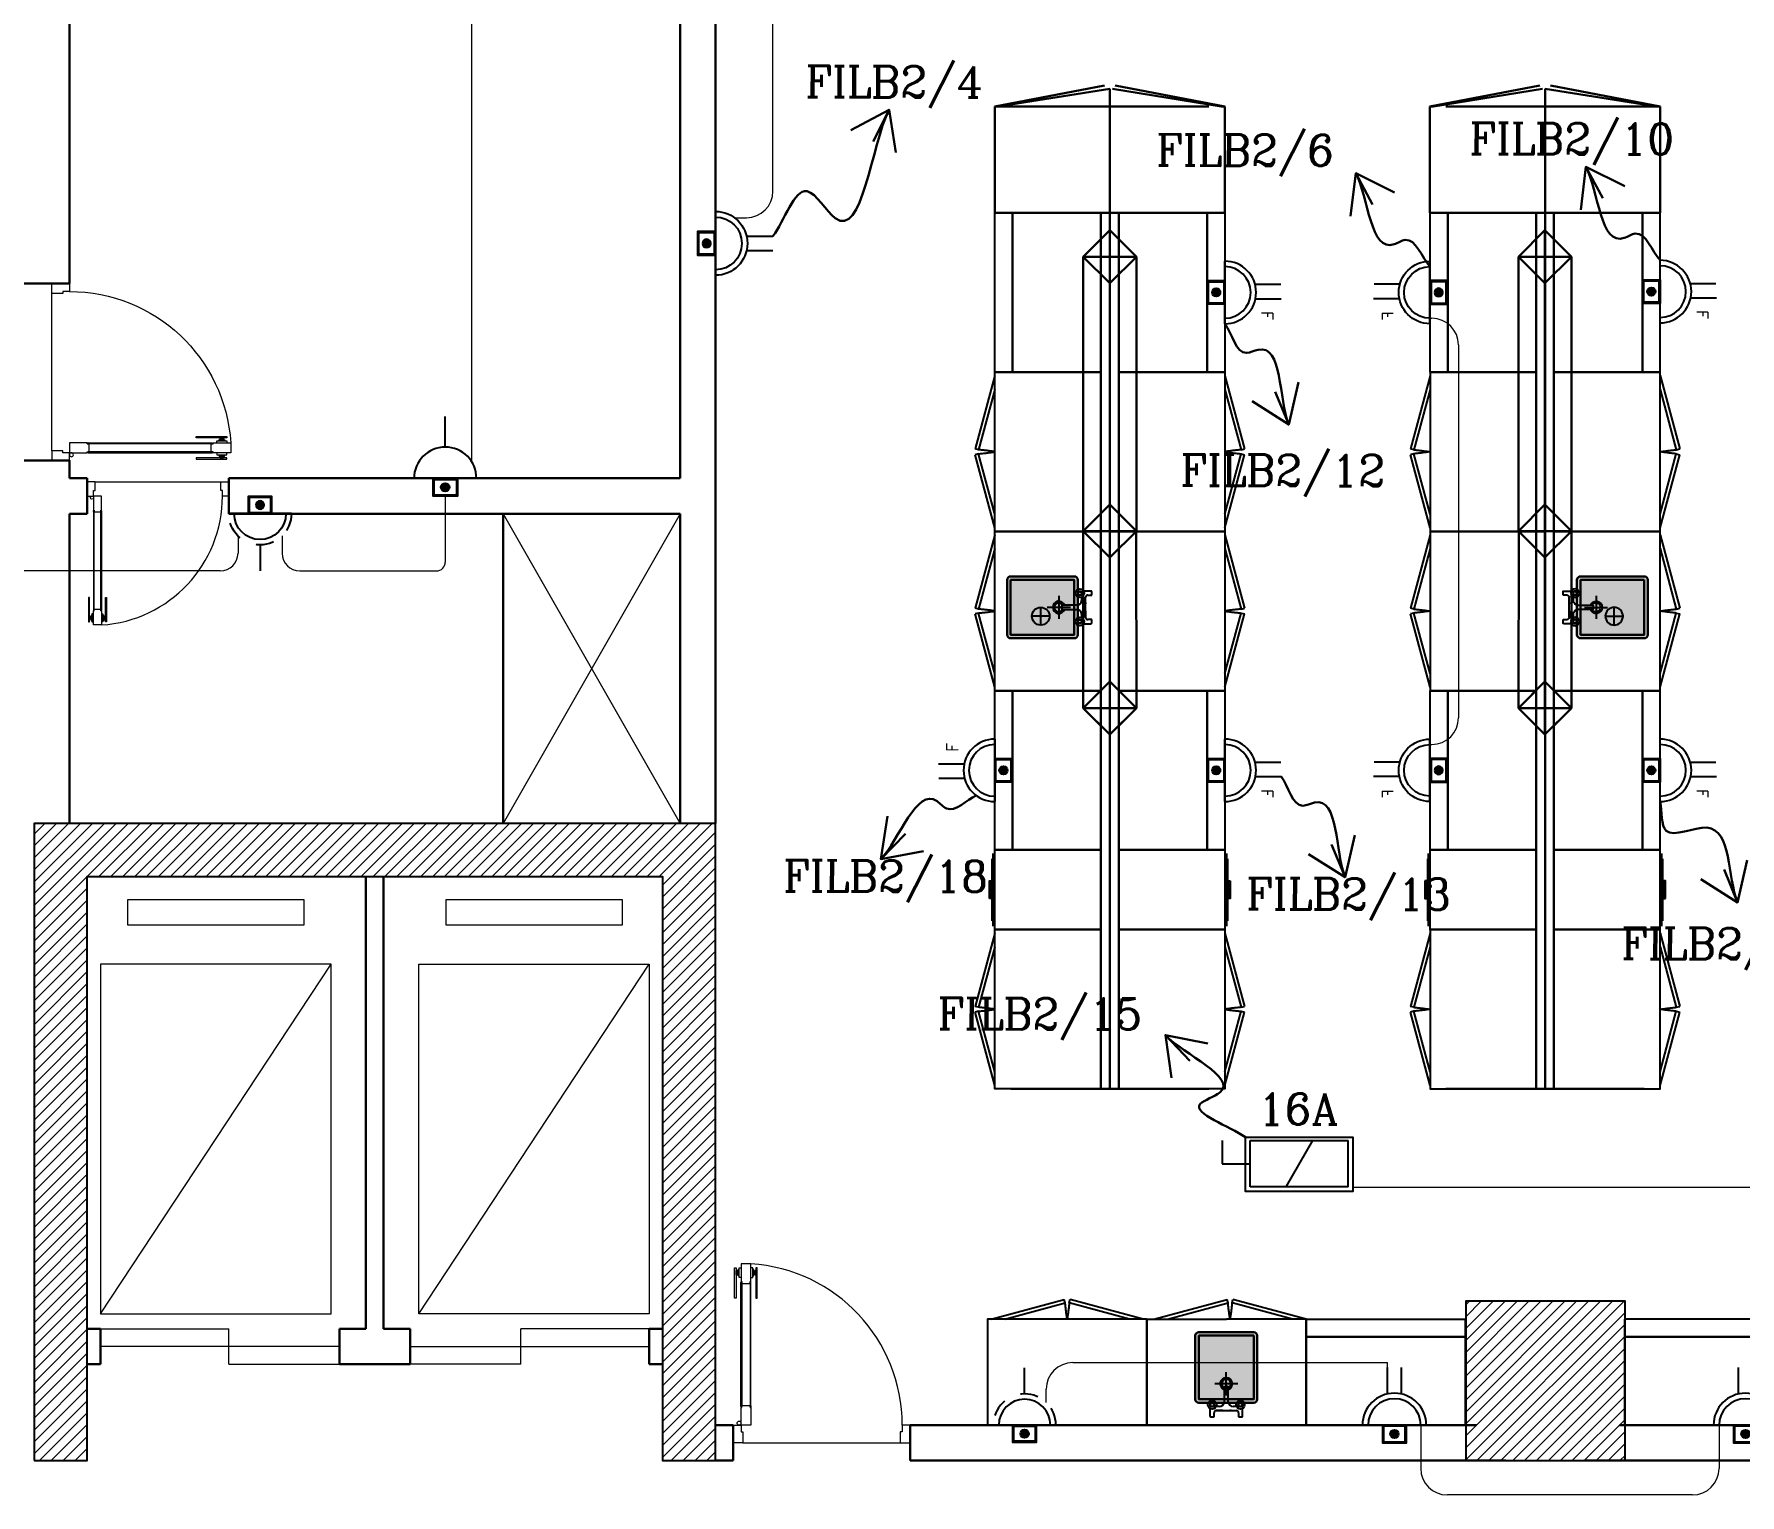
# Model space of a CAD drawing. Extents: x 1315 to 1416, y 473 to 837.
# Drawn here: x 1365.15 to 1374.78, y 625.76 to 634.01 of the extents above; entities that cross this region are included whole.
import ezdxf

# ---------------------------------------------------------------- set-up
doc = ezdxf.new("R2010")
doc.units = 0
doc.header["$MEASUREMENT"] = 0
doc.linetypes.add('ACAD_ISO02W100', pattern=[15, 12, -3])
doc.linetypes.add('DASHED', pattern=[19.05, 12.7, -6.35])
doc.layers.get('0').update_dxf_attribs({"color": 252, "linetype": 'CONTINUOUS', "lineweight": 30})
for name, color, linetype in [('-FUR', 252, 'CONTINUOUS'), ('E-SOCKETS', 6, 'CONTINUOUS'), ('LAYER8', 252, 'CONTINUOUS'), ('SAN', 252, 'CONTINUOUS'), ('WIRING', 4, 'CONTINUOUS')]:
    doc.layers.add(name, color=color, linetype=linetype)
for name, color, linetype, lineweight in [('Column', 252, 'CONTINUOUS', 25), ('DOOR', 252, 'CONTINUOUS', 9), ('hatch', 252, 'CONTINUOUS', 9), ('PLAN-ELEV', 252, 'CONTINUOUS', 5), ('R-SWTS-DET1', 252, 'CONTINUOUS', 5), ('Wall', 252, 'CONTINUOUS', 30), ('WIRRING', 3, 'CONTINUOUS', 5)]:
    doc.layers.add(name, color=color, linetype=linetype, lineweight=lineweight)
doc.styles.add('ARIAL', font='arial.ttf')
doc.styles.add('E80', font='romanc.shx')
doc.dimstyles.new('DIM-100-IN', dxfattribs={"dimtxt": 0.22, "dimasz": 0.1, "dimexe": 0.15, "dimexo": 0.15, "dimgap": 0, "dimtad": 0, "dimrnd": 0.05, "dimzin": 1, "dimdsep": 46, "dimtxsty": 'ARIAL', "dimblk": 'DOT', "dimcen": 0.2, "dimclrd": 256, "dimclre": 256, "dimclrt": 23, "dimadec": 0, "dimazin": 0, "dimtfac": 1, "dimtmove": 2, "dimatfit": 2, "dimldrblk": 'OPEN90', "dimfxl": 0.15, "dimfxlon": 1, "dimtolj": 1, "dimtzin": 0, "dimlwe": -1, "dimarcsym": 0})

# ---------------------------------------------------------------- blocks, each defined once
blk = doc.blocks.new('d8')
at = {"layer": 'DOOR'}
for p, q in [((32.1195, -112.7481), (32.1195, -112.0482)), ((32.1245, -112.0482), (32.1245, -112.7481)), ((32.1711, -112.0482), (32.1711, -112.7481)), ((32.1761, -112.7481), (32.1761, -112.0482)), ((32.1311, -112.9536), (33.02, -112.9536))]:
    blk.add_line(p, q, dxfattribs=at)
for points in [[(32.0916, -112.1372), (32.0836, -112.1372), (32.0836, -111.9649), (32.0916, -111.9649)], [(32.1033, -111.9827), (32.0969, -111.9827), (32.0969, -112.0029), (32.1033, -112.0029)], [(32.1245, -112.0426), (32.1245, -112.0537), (32.1711, -112.0537), (32.1711, -112.0426), (32.1756, -112.0426), (32.1756, -111.9426), (32.1756, -111.9426), (32.12, -111.9426), (32.12, -112.0426)], [(32.1922, -111.9827), (32.1987, -111.9827), (32.1987, -112.0029), (32.1922, -112.0029)], [(32.2039, -112.1372), (32.212, -112.1372), (32.212, -111.9649), (32.2039, -111.9649)], [(32.1245, -112.7536), (32.1245, -112.7425), (32.1711, -112.7425), (32.1711, -112.7536), (32.1756, -112.7536), (32.1756, -112.8536), (32.1756, -112.8536), (32.12, -112.8536), (32.12, -112.7536)], [(32.0756, -112.9536), (32.0756, -112.8536), (32.12, -112.8536), (32.12, -112.8915), (32.1311, -112.8915), (32.1311, -112.9536)], [(33.0756, -112.9536), (33.0756, -112.8536), (33.031, -112.8536), (33.031, -112.8915), (33.0199, -112.8915), (33.02, -112.9536)]]:
    blk.add_lwpolyline(points, close=True, dxfattribs=at)
for points in [[(32.0916, -111.983, -1), (32.0969, -111.983), (32.0969, -111.983), (32.0969, -112.0026), (32.0969, -112.0026, -1), (32.0916, -112.0026), (32.0916, -112.0026)], [(32.2039, -111.983, 1), (32.1987, -111.983), (32.1987, -111.983), (32.1987, -112.0026), (32.1987, -112.0026, 1), (32.2039, -112.0026), (32.2039, -112.0026)], [(32.1245, -112.0532), (32.1245, -112.0532, -1), (32.1245, -112.0432)], [(32.1711, -112.0532), (32.1711, -112.0532, 1), (32.1711, -112.0432)], [(32.1245, -112.7431), (32.1245, -112.7431, 1), (32.1245, -112.7531)], [(32.1711, -112.7431), (32.1711, -112.7431, -1), (32.1711, -112.7531)]]:
    blk.add_lwpolyline(points, format="xyb", close=True, dxfattribs=at)
for points in [[(32.1089, -112.01), (32.1033, -112.01), (32.1033, -111.9755), (32.1089, -111.9755)], [(32.12, -112.0204), (32.1089, -112.0204), (32.1089, -111.9649), (32.12, -111.9649)], [(32.1756, -112.0204), (32.1867, -112.0204), (32.1867, -111.9649), (32.1756, -111.9649)], [(32.1867, -112.01), (32.1922, -112.01), (32.1922, -111.9755), (32.1867, -111.9755)]]:
    blk.add_lwpolyline(points, dxfattribs=at)
blk.add_circle((32.1089, -112.8425), 0.0111, dxfattribs=at)
blk.add_arc((32.1182, -112.8536), 0.9128, 360, 86.39768, dxfattribs=at)
blk = doc.blocks.new('ba7es')
at = {"layer": '-FUR', "linetype": 'ACAD_ISO02W100'}
blk.add_line((1323.8895, 576.6578), (1322.9895, 576.6578), dxfattribs=at)
for p, q in [((1323.8895, 577.2578), (1322.9895, 577.2578)), ((1322.9895, 577.2578), (1322.9895, 576.6578)), ((1323.8895, 576.6578), (1323.8895, 577.2578)), ((1322.9895, 576.6578), (1322.9895, 576.7578)), ((1322.9895, 576.7578), (1323.8895, 576.7578))]:
    blk.add_line(p, q)
blk = doc.blocks.new('YY5Y5')
at = {"layer": 'SAN', "color": 1}
for p, q in [((433.83, 542.04), (433.83, 538.56)), ((435.73, 542.41), (434.2, 542.41)), ((435.73, 540.55), (435.73, 542.41)), ((447.16, 542.41), (447.16, 540.55)), ((448.69, 542.41), (447.16, 542.41)), ((449.07, 538.56), (449.07, 542.04)), ((434.16, 537.56), (433.7, 538.02)), ((434.16, 536.15), (433.7, 535.69)), ((435.58, 537.56), (436.04, 538.02)), ((435.58, 536.15), (436.04, 535.69)), ((436.72, 537.65), (438.25, 537.65)), ((446.18, 539.55), (436.73, 539.55)), ((440.5, 535.4), (440.5, 528.74)), ((442.4, 528.74), (442.4, 535.4)), ((443.04, 539.55), (446.16, 539.55)), ((444.65, 537.65), (446.18, 537.65)), ((447.32, 537.56), (446.86, 538.02)), ((447.32, 536.15), (446.86, 535.69)), ((448.74, 537.56), (449.2, 538.02)), ((448.74, 536.15), (449.2, 535.69)), ((440.87, 528.36), (442.03, 528.36))]:
    blk.add_line(p, q, dxfattribs=at)
at = {"layer": 'SAN', "color": 1, "linetype": 'Continuous'}
blk.add_line((439.23, 539.55), (439.86, 539.55), dxfattribs=at)
at = {"layer": 'SAN', "color": 2, "linetype": 'DASHED'}
for points in [[(436.06, 527.03), (446.84, 527.03)], [(441.45, 532.42), (441.45, 521.63)]]:
    blk.add_lwpolyline(points, dxfattribs=at)
at = {"layer": 'SAN', "color": 1}
for centre, radius in [((434.87, 536.85), 2), ((434.87, 536.85), 1), ((434.87, 536.85), 0.8), ((448.03, 536.85), 2), ((448.03, 536.85), 1), ((448.03, 536.85), 0.8)]:
    blk.add_circle(centre, radius, dxfattribs=at)
for centre, radius, start, end in [((434.2, 542.04), 0.375, 90, 180), ((448.69, 542.04), 0.375, 0, 90), ((436.73, 540.55), 1, 180, 270), ((438.25, 535.4), 2.25, 0, 90), ((444.65, 535.4), 2.25, 90, 180), ((446.16, 540.55), 1, 270, 0), ((441.45, 527.03), 2.86, 109.43194, 70.56806), ((441.45, 527.03), 2.08, 117.27647, 62.72353), ((440.87, 528.74), 0.375, 180, 270), ((442.03, 528.74), 0.375, 270, 360)]:
    blk.add_arc(centre, radius, start, end, dxfattribs=at)
blk = doc.blocks.new('fd')
at = {"layer": '-FUR'}
h = blk.add_hatch(color=254, dxfattribs=at)
h.paths.add_polyline_path([(1322.6636, 576.6994), (1322.3536, 576.6994), (1322.3536, 577.0594), (1322.6636, 577.0594)], flags=16)
edge = h.paths.add_edge_path()
edge.add_line((1322.6636, 576.6794), (1322.3536, 576.6794))
edge.add_arc((1322.3536, 576.6994), 0.02, 180, 270, ccw=False)
edge.add_line((1322.3336, 576.6994), (1322.3336, 577.0594))
edge.add_arc((1322.3536, 577.0594), 0.02, 90, 180, ccw=False)
edge.add_line((1322.3536, 577.0794), (1322.6636, 577.0794))
edge.add_arc((1322.6636, 577.0594), 0.02, 0, 90, ccw=False)
edge.add_line((1322.6836, 577.0594), (1322.6836, 576.6994))
edge.add_arc((1322.6636, 576.6994), 0.02, -90, 0, ccw=False)
blk.add_hatch(color=253, dxfattribs=at).paths.add_polyline_path([(1322.6636, 577.0594), (1322.6636, 576.6994), (1322.3536, 576.6994), (1322.3536, 577.0594)])
h = blk.add_hatch(color=251, dxfattribs=at)
h.paths.add_polyline_path([(1322.6337, 577.0294), (1322.6636, 577.0594), (1322.6636, 576.6994), (1322.6336, 576.7294)])
h.paths.add_polyline_path([(1322.6336, 576.7294), (1322.6636, 576.6994), (1322.3536, 576.6994), (1322.3836, 576.7294)])
h = blk.add_hatch(color=252, dxfattribs=at)
h.paths.add_polyline_path([(1322.3836, 577.0294), (1322.3536, 577.0594), (1322.6636, 577.0594), (1322.6337, 577.0294)])
h.paths.add_polyline_path([(1322.3836, 576.7294), (1322.3536, 576.6994), (1322.3536, 577.0594), (1322.3836, 577.0294)])
for p, q in [((1322.4784, 577.2056), (1322.0597, 577.2056)), ((1322.4784, 577.2056), (1322.9597, 577.2056)), ((1322.0597, 576.6056), (1322.5097, 576.6056)), ((1322.9597, 576.6056), (1322.5097, 576.6056))]:
    blk.add_line(p, q, dxfattribs=at)
at = {"layer": '-FUR', "linetype": 'ACAD_ISO02W100'}
for p, q in [((1322.0597, 577.2056), (1322.5097, 577.2056)), ((1322.9597, 577.2056), (1322.5097, 577.2056)), ((1322.0997, 576.6056), (1322.5133, 576.4948)), ((1322.177, 576.6056), (1322.5185, 576.5141)), ((1322.8824, 576.6056), (1322.541, 576.5141)), ((1322.9597, 576.6056), (1322.5462, 576.4948)), ((1322.5185, 576.5141), (1322.5133, 576.4948)), ((1322.541, 576.5141), (1322.5462, 576.4948))]:
    blk.add_line(p, q, dxfattribs=at)
for centre, start, end in [((1324.045, 576.3727), 171.26112, 174.70691), ((1321.0144, 576.3727), 5.29309, 8.73888)]:
    blk.add_arc(centre, 1.5331, start, end, dxfattribs=at)
for p, q in [((1322.0597, 577.2056), (1322.0597, 576.6056)), ((1322.9597, 577.2056), (1322.9597, 576.6056))]:
    blk.add_line(p, q)
blk.add_lwpolyline([(1322.6636, 576.6794), (1322.3536, 576.6794, -0.414214), (1322.3336, 576.6994), (1322.3336, 577.0594, -0.414214), (1322.3536, 577.0794), (1322.6636, 577.0794, -0.414214), (1322.6836, 577.0594), (1322.6836, 576.6994, -0.414214)], format="xyb", close=True)
blk.add_lwpolyline([(1322.6636, 576.6794), (1322.3536, 576.6794, -0.414214), (1322.3336, 576.6994), (1322.3336, 577.0594, -0.414214), (1322.3536, 577.0794), (1322.6636, 577.0794, -0.414214), (1322.6836, 577.0594), (1322.6836, 576.6994, -0.414214)], format="xyb", close=True)
blk.add_lwpolyline([(1322.6636, 576.6994), (1322.3536, 576.6994), (1322.3536, 577.0594), (1322.6636, 577.0594)], close=True)
at = {"extrusion": (0, 0, -1), "xscale": 0.0121000000000322, "yscale": 0.0121000000000322, "zscale": -0.0121}
blk.add_blockref('YY5Y5', (-1327.8502, 570.5947), dxfattribs=at)
blk = doc.blocks.new('juy')
blk.add_line((1322.9597, 577.2056), (1322.9597, 576.6056))
blk.add_blockref('fd', (0, 0))
blk = doc.blocks.new('5')
at = {"layer": '-FUR', "linetype": 'ACAD_ISO02W100'}
for p, q in [((41999.7885, -66320.4478), (42000.6885, -66320.4478)), ((41999.8085, -66321.0478), (42000.2221, -66321.1587)), ((41999.8858, -66321.0478), (42000.2273, -66321.1393)), ((42000.5913, -66321.0478), (42000.2498, -66321.1393)), ((42000.6685, -66321.0478), (42000.255, -66321.1587)), ((42000.2273, -66321.1393), (42000.2221, -66321.1587)), ((42000.2498, -66321.1393), (42000.255, -66321.1587))]:
    blk.add_line(p, q, dxfattribs=at)
at = {"layer": '-FUR'}
blk.add_lwpolyline([(41999.7885, -66320.4478), (42000.6885, -66320.4478), (42000.6885, -66321.0478), (41999.7885, -66321.0478)], close=True, dxfattribs=at)
at = {"layer": '-FUR', "linetype": 'ACAD_ISO02W100'}
for centre, start, end in [((42001.7538, -66321.2808), 171.26112, 174.70691), ((41998.7233, -66321.2808), 5.29309, 8.73888)]:
    blk.add_arc(centre, 1.5331, start, end, dxfattribs=at)
blk = doc.blocks.new('3')
at = {"layer": '-FUR', "linetype": 'ACAD_ISO02W100'}
blk.add_line((41990.0194, -66320.4802), (41990.4694, -66320.4802), dxfattribs=at)
at = {"layer": '-FUR'}
for p, q in [((41990.0394, -66321.0902), (41990.4494, -66321.0902)), ((41990.0694, -66321.0952), (41990.4194, -66321.0952))]:
    blk.add_line(p, q, dxfattribs=at)
blk.add_lwpolyline([(41990.0194, -66321.0802), (41990.4694, -66321.0802), (41990.4694, -66320.4802), (41990.0194, -66320.4802)], close=True, dxfattribs=at)
at = {"layer": '-FUR', "color": 1}
blk.add_lwpolyline([(41990.1944, -66321.1102), (41990.2944, -66321.1102), (41990.2944, -66321.1002), (41990.1944, -66321.1002)], close=True, dxfattribs=at)
blk = doc.blocks.new('vfd')
at = {"layer": '-FUR'}
h = blk.add_hatch(color=254, dxfattribs=at)
h.paths.add_polyline_path([(1316.635, 565.8296), (1316.635, 566.1396), (1316.275, 566.1396), (1316.275, 565.8296)], flags=16)
edge = h.paths.add_edge_path()
edge.add_line((1316.655, 565.8296), (1316.655, 566.1396))
edge.add_ellipse((1316.635, 566.1396), major_axis=(-0.0141, -0.0141), ratio=1, start_angle=135, end_angle=225)
edge.add_line((1316.635, 566.1596), (1316.275, 566.1596))
edge.add_ellipse((1316.275, 566.1396), major_axis=(-0.0141, -0.0141), ratio=1, start_angle=225, end_angle=315)
edge.add_line((1316.255, 566.1396), (1316.255, 565.8296))
edge.add_ellipse((1316.275, 565.8296), major_axis=(0.0141, -0.0141), ratio=1, start_angle=225, end_angle=315)
edge.add_line((1316.275, 565.8096), (1316.635, 565.8096))
edge.add_ellipse((1316.635, 565.8296), major_axis=(0.0141, -0.0141), ratio=1, start_angle=-45, end_angle=45)
blk.add_hatch(color=253, dxfattribs=at).paths.add_polyline_path([(1316.275, 565.8296), (1316.635, 565.8296), (1316.635, 566.1396), (1316.275, 566.1396)])
h = blk.add_hatch(color=251, dxfattribs=at)
h.paths.add_polyline_path([(1316.305, 565.8596), (1316.275, 565.8296), (1316.635, 565.8296), (1316.605, 565.8596)])
h.paths.add_polyline_path([(1316.605, 565.8596), (1316.635, 565.8296), (1316.635, 566.1396), (1316.605, 566.1096)])
h = blk.add_hatch(color=252, dxfattribs=at)
h.paths.add_polyline_path([(1316.305, 566.1096), (1316.275, 566.1396), (1316.275, 565.8296), (1316.305, 565.8596)])
h.paths.add_polyline_path([(1316.605, 566.1096), (1316.635, 566.1396), (1316.275, 566.1396), (1316.305, 566.1096)])
blk.add_lwpolyline([(1316.655, 565.8296), (1316.655, 566.1396, 0.414214), (1316.635, 566.1596), (1316.275, 566.1596, 0.414214), (1316.255, 566.1396), (1316.255, 565.8296, 0.414214), (1316.275, 565.8096), (1316.635, 565.8096, 0.414214)], format="xyb", close=True)
blk.add_lwpolyline([(1316.655, 565.8296), (1316.655, 566.1396, 0.414214), (1316.635, 566.1596), (1316.275, 566.1596, 0.414214), (1316.255, 566.1396), (1316.255, 565.8296, 0.414214), (1316.275, 565.8096), (1316.635, 565.8096, 0.414214)], format="xyb", close=True)
blk.add_lwpolyline([(1316.635, 565.8296), (1316.635, 566.1396), (1316.275, 566.1396), (1316.275, 565.8296)], close=True)
at = {"layer": 'LAYER8'}
for p, q in [((1316.465, 566.0846), (1316.465, 565.9846)), ((1316.415, 566.0346), (1316.515, 566.0346))]:
    blk.add_line(p, q, dxfattribs=at)
blk.add_circle((1316.465, 566.0346), 0.05, dxfattribs=at)
at = {"xscale": 0.0121, "yscale": 0.0121, "zscale": 0.0121, "rotation": 89.99999999999997}
blk.add_blockref('YY5Y5', (1322.7397, 560.6431), dxfattribs=at)
blk = doc.blocks.new('LAB1')
for p, q in [((991.7585, 477.2673), (992.8785, 477.2673)), ((992.2685, 477.2673), (992.3685, 477.2673)), ((992.2685, 477.2673), (992.2685, 472.6653)), ((992.3185, 477.2673), (992.3185, 471.6492)), ((992.3685, 472.6658), (992.3685, 477.2673)), ((995.3376, 477.2673), (994.2176, 477.2673)), ((994.8276, 477.2673), (994.7276, 477.2673)), ((994.7276, 472.6658), (994.7276, 477.2673)), ((994.7776, 477.2673), (994.7776, 471.6492)), ((994.8276, 477.2673), (994.8276, 472.6653)), ((992.3188, 475.2656), (992.1688, 475.1156)), ((992.3188, 475.2656), (992.1688, 475.1156)), ((992.4688, 475.1156), (992.3188, 475.2656)), ((992.3188, 475.1156), (992.3188, 475.2656)), ((992.4688, 475.1156), (992.3188, 475.2656)), ((994.6274, 475.1156), (994.7774, 475.2656)), ((994.6274, 475.1156), (994.7774, 475.2656)), ((994.7774, 475.2656), (994.9274, 475.1156)), ((994.7774, 475.1156), (994.7774, 475.2656)), ((994.7774, 475.2656), (994.9274, 475.1156)), ((992.1688, 475.1156), (992.2685, 475.2153)), ((992.3685, 475.2158), (992.4688, 475.1156)), ((994.7276, 475.2158), (994.6274, 475.1156)), ((994.9274, 475.1156), (994.8276, 475.2153)), ((992.1688, 475.1156), (992.4688, 475.1156)), ((992.3188, 474.9656), (992.1688, 475.1156)), ((992.1688, 475.1156), (992.4688, 475.1156)), ((992.3188, 475.1156), (992.1688, 475.1156)), ((992.1688, 475.1156), (992.3188, 475.1156)), ((992.1688, 475.1156), (992.4688, 475.1156)), ((992.3188, 474.9656), (992.1688, 475.1156)), ((992.1688, 474.1156), (992.1688, 475.1156)), ((992.1688, 475.1156), (992.4688, 475.1156)), ((992.2685, 475.0158), (992.1688, 475.1156)), ((992.4688, 475.1156), (992.3188, 474.9656)), ((992.3188, 474.2656), (992.3188, 475.1156)), ((992.3188, 475.1156), (992.4688, 475.1156)), ((992.3188, 475.1156), (992.3188, 474.9656)), ((992.4688, 475.1156), (992.3188, 474.9656)), ((992.3705, 475.0173), (992.4688, 475.1156)), ((992.4688, 475.1156), (992.467, 474.1173)), ((994.9274, 475.1156), (994.6274, 475.1156)), ((994.9274, 475.1156), (994.6274, 475.1156)), ((994.6274, 475.1156), (994.7774, 474.9656)), ((994.7774, 475.1156), (994.6274, 475.1156)), ((994.9274, 475.1156), (994.6274, 475.1156)), ((994.6274, 475.1156), (994.7774, 474.9656)), ((994.9274, 475.1156), (994.6274, 475.1156)), ((994.6274, 475.1156), (994.6292, 474.1173)), ((994.7256, 475.0173), (994.6274, 475.1156)), ((994.7774, 474.9656), (994.9274, 475.1156)), ((994.7774, 474.2656), (994.7774, 475.1156)), ((994.7774, 475.1156), (994.9274, 475.1156)), ((994.9274, 475.1156), (994.7774, 475.1156)), ((994.7774, 475.1156), (994.7774, 474.9656)), ((994.7774, 474.9656), (994.9274, 475.1156)), ((994.8276, 475.0158), (994.9274, 475.1156)), ((994.9274, 474.1156), (994.9274, 475.1156)), ((992.3188, 474.2656), (992.1688, 474.1156)), ((992.3188, 474.1156), (992.3188, 474.2656)), ((992.4688, 474.1156), (992.3188, 474.2656)), ((994.6274, 474.1156), (994.7774, 474.2656)), ((994.7774, 474.1156), (994.7774, 474.2656)), ((994.7774, 474.2656), (994.9274, 474.1156)), ((992.4688, 474.1156), (992.1688, 474.1156)), ((992.3188, 473.9656), (992.1688, 474.1156)), ((992.1688, 474.1156), (992.4688, 474.1156)), ((992.1688, 472.5656), (992.1688, 474.1156)), ((992.3685, 474.1173), (992.3185, 474.1173)), ((992.3188, 474.1156), (992.3188, 473.9656)), ((992.3188, 473.9656), (992.4688, 474.1156)), ((992.3188, 474.1156), (992.3188, 472.4156)), ((992.4688, 474.1156), (992.4688, 472.5656)), ((994.6274, 474.1156), (994.9274, 474.1156)), ((994.7774, 473.9656), (994.6274, 474.1156)), ((994.9274, 474.1156), (994.6274, 474.1156)), ((994.6274, 474.1156), (994.6274, 472.5656)), ((994.7276, 474.1173), (994.7776, 474.1173)), ((994.7774, 474.1156), (994.7774, 473.9656)), ((994.7774, 473.9656), (994.9274, 474.1156)), ((994.7774, 474.1156), (994.7774, 472.4156)), ((994.9274, 472.5656), (994.9274, 474.1156)), ((992.3188, 472.7156), (992.3188, 473.5656)), ((994.7774, 472.7156), (994.7774, 473.5656)), ((992.3188, 472.7156), (992.1688, 472.5656)), ((992.3188, 472.5656), (992.3188, 472.7156)), ((992.4688, 472.5656), (992.3188, 472.7156)), ((994.6274, 472.5656), (994.7774, 472.7156)), ((994.7774, 472.5656), (994.7774, 472.7156)), ((994.7774, 472.7156), (994.9274, 472.5656)), ((992.4688, 472.5656), (992.1688, 472.5656)), ((992.3188, 472.4156), (992.1688, 472.5656)), ((992.1688, 472.5656), (992.4688, 472.5656)), ((992.3188, 472.5656), (992.3188, 472.4156)), ((992.3188, 472.4156), (992.4688, 472.5656)), ((994.6274, 472.5656), (994.9274, 472.5656)), ((994.7774, 472.4156), (994.6274, 472.5656)), ((994.9274, 472.5656), (994.6274, 472.5656)), ((994.7774, 472.5656), (994.7774, 472.4156)), ((994.7774, 472.4156), (994.9274, 472.5656)), ((991.6685, 472.3173), (991.6685, 471.7173)), ((991.6685, 472.3173), (992.9685, 472.3173)), ((992.9685, 471.7173), (992.9685, 472.3173)), ((995.4276, 472.3173), (994.1276, 472.3173)), ((994.1276, 471.7173), (994.1276, 472.3173)), ((995.4276, 472.3173), (995.4276, 471.7173)), ((991.6685, 471.7173), (992.3185, 471.7173)), ((991.6685, 471.7173), (992.2885, 471.5973)), ((991.6685, 471.7173), (991.6885, 471.7173)), ((991.6885, 471.7173), (992.3185, 471.6173)), ((991.7585, 471.7173), (992.8785, 471.7173)), ((992.3185, 471.7173), (992.3185, 471.6173)), ((992.9485, 471.7173), (992.3335, 471.6173)), ((992.9685, 471.7173), (992.3485, 471.5973)), ((992.9685, 471.7173), (992.9485, 471.7173)), ((994.1276, 471.7173), (994.7476, 471.5973)), ((994.1276, 471.7173), (994.1476, 471.7173)), ((994.1476, 471.7173), (994.7626, 471.6173)), ((995.3376, 471.7173), (994.2176, 471.7173)), ((995.4276, 471.7173), (994.7776, 471.7173)), ((994.7776, 471.7173), (994.7776, 471.6173)), ((995.4076, 471.7173), (994.7776, 471.6173)), ((995.4276, 471.7173), (994.8076, 471.5973)), ((995.4276, 471.7173), (995.4076, 471.7173))]:
    blk.add_line(p, q)
for name, p in [('5', (-41008.1609, 66799.6152)), ('juy', (-329.5321, -98.0382)), ('ba7es', (-327.7619, -98.0904)), ('vfd', (-321.2968, -91.4382))]:
    blk.add_blockref(name, p)
at = {"xscale": -1}
for name, p in [('ba7es', (2317.3171, -98.0904)), ('vfd', (2308.3929, -91.4382))]:
    blk.add_blockref(name, p, dxfattribs=at)
for name, p, rotation in [('5', (67312.7164, -41523.4212), 270), ('5', (-65328.0793, 42477.0559), 90), ('3', (67315.2078, -41514.1021), 270), ('3', (-65325.6526, 42466.3868), 90), ('ba7es', (415.0107, -847.9722), 270), ('ba7es', (1569.6263, 1798.9069), 90), ('5', (67312.7164, -41525.6712), 270), ('5', (-65328.0793, 42474.8059), 90), ('5', (67312.7164, -41526.5712), 270), ('5', (-65328.0793, 42473.9059), 90), ('ba7es', (415.0107, -850.6722), 270), ('ba7es', (1569.6263, 1796.2069), 90)]:
    blk.add_blockref(name, p, dxfattribs=dict(at, rotation=rotation))
for name, p, rotation in [('5', (67315.1755, 42477.0559), 270), ('5', (-65325.6202, -41523.4212), 90), ('3', (67312.7487, 42466.3868), 270), ('3', (-65328.1117, -41514.1021), 90), ('ba7es', (417.4698, 1798.9069), 270), ('ba7es', (1572.0854, -847.9722), 90), ('5', (67315.1755, 42474.8059), 270), ('5', (-65325.6202, -41525.6712), 90), ('5', (67315.1755, 42473.9059), 270), ('5', (-65325.6202, -41526.5712), 90), ('ba7es', (417.4698, 1796.2069), 270), ('ba7es', (1572.0854, -850.6722), 90)]:
    blk.add_blockref(name, p, dxfattribs=dict(rotation=rotation))
blk = doc.blocks.new('LOAD BREAK SWITCH IP')
at = {"layer": 'E-SOCKETS', "color": 6}
for p, q in [((1958.3192, -128.1367), (1958.3192, -128.2674)), ((1958.4787, -128.1367), (1959.0313, -128.1367)), ((1958.4787, -128.3981), (1958.4787, -128.1367)), ((1959.0313, -128.3981), (1959.0313, -128.1367)), ((1958.3192, -128.2674), (1958.4787, -128.2674)), ((1959.0313, -128.3981), (1958.4787, -128.3981))]:
    blk.add_line(p, q, dxfattribs=at)
at = {"layer": 'E-SOCKETS', "color": 3}
blk.add_line((1958.8305, -128.1367), (1958.6795, -128.3981), dxfattribs=at)
at = {"layer": 'E-SOCKETS', "color": 7}
blk.add_lwpolyline([(1958.4509, -128.118), (1959.0586, -128.118), (1959.0586, -128.4243), (1958.4509, -128.4243)], close=True, dxfattribs=at)
blk = doc.blocks.new('DOPLEX SOCKET WP')
at = {"layer": 'E-SOCKETS'}
blk.add_hatch(color=2, dxfattribs=at).paths.add_polyline_path([(48.2533, -124.2906, -1), (48.301, -124.2906, -1)])
at = {"layer": 'E-SOCKETS', "color": 2}
for p, q in [((48.2373, -124.0647), (48.2373, -123.9156)), ((48.3173, -124.0647), (48.3173, -123.9156)), ((48.0968, -124.2406), (48.4575, -124.2406)), ((48.1027, -124.2406), (48.4515, -124.2406))]:
    blk.add_line(p, q, dxfattribs=at)
for points in [[(48.3454, -124.2406), (48.2089, -124.2406), (48.2089, -124.3406), (48.3454, -124.3406)], [(48.3388, -124.2471), (48.2154, -124.2471), (48.2154, -124.3341), (48.3388, -124.3341)]]:
    blk.add_lwpolyline(points, close=True, dxfattribs=at)
blk.add_circle((48.2771, -124.2906), 0.0239, dxfattribs=at)
at = {"layer": 'E-SOCKETS', "color": 7, "linetype": 'DASHED'}
blk.add_arc((48.2771, -124.2406), 0.1804, 0, 180, dxfattribs=at)
at = {"layer": 'E-SOCKETS', "color": 2}
blk.add_arc((48.2771, -124.2406), 0.1491, 0, 180, dxfattribs=at)
blk = doc.blocks.new('_Dot')
at = {"color": 0, "linetype": 'ByBlock', "lineweight": -2}
blk.add_line((-0.5, 0), (-1, 0), dxfattribs=at)
at = {"color": 0, "linetype": 'ByBlock', "const_width": 0.5}
blk.add_lwpolyline([(-0.25, 0, 1), (0.25, 0, 1)], format="xyb", close=True, dxfattribs=at)
blk = doc.blocks.new('220v wp')
at = {"layer": 'E-SOCKETS'}
blk.add_hatch(color=2, dxfattribs=at).paths.add_polyline_path([(384917, 119867, 1), (384851, 119867, 1)])
at = {"layer": 'E-SOCKETS', "color": 2}
for p, q in [((384884, 120186), (384884, 120393)), ((385134, 119936), (384634, 119936)), ((385126, 119936), (384642, 119936))]:
    blk.add_line(p, q, dxfattribs=at)
for points in [[(384789, 119936), (384978, 119936), (384978, 119798), (384789, 119798)], [(384798, 119927), (384969, 119927), (384969, 119807), (384798, 119807)]]:
    blk.add_lwpolyline(points, close=True, dxfattribs=at)
blk.add_circle((384884, 119867), 33.1, dxfattribs=at)
at = {"layer": 'E-SOCKETS', "color": 7, "linetype": 'DASHED'}
blk.add_arc((384884, 119936), 250, 0, 180, dxfattribs=at)
at = {"layer": 'E-SOCKETS', "color": 2}
blk.add_arc((384884, 119936), 207, 0, 180, dxfattribs=at)
blk = doc.blocks.new('DOUBLEX SOCKET FLOOR MOUNTED')
at = {"layer": 'E-SOCKETS'}
blk.add_hatch(color=2, dxfattribs=at).paths.add_polyline_path([(-93.2312, -55.9052, 1), (-93.278, -55.9052, 1)])
at = {"layer": 'E-SOCKETS', "color": 2}
for p, q in [((-93.3011, -55.6865), (-93.3011, -55.5404)), ((-93.2194, -55.6838), (-93.2194, -55.5377)), ((-93.0778, -55.8562), (-93.4313, -55.8562))]:
    blk.add_line(p, q, dxfattribs=at)
for points in [[(-93.3214, -55.8562), (-93.1877, -55.8562), (-93.1877, -55.9542), (-93.3214, -55.9542)], [(-93.315, -55.8626), (-93.1941, -55.8626), (-93.1941, -55.9478), (-93.315, -55.9478)]]:
    blk.add_lwpolyline(points, close=True, dxfattribs=at)
blk.add_circle((-93.2546, -55.9052), 0.0234, dxfattribs=at)
at = {"layer": 'E-SOCKETS', "color": 7, "linetype": 'DASHED'}
blk.add_arc((-93.2546, -55.8562), 0.1767, 0, 180, dxfattribs=at)
at = {"layer": 'E-SOCKETS', "color": 2}
blk.add_arc((-93.2546, -55.8562), 0.1461, 0, 180, dxfattribs=at)
at = {"layer": 'WIRING', "color": 1, "extrusion": (5.9614e-05, -0.021173, 0.999776), "style": 'E80'}
blk.add_text('F', height=0.063, dxfattribs=at).set_placement((-93.3047, -55.3736, 1.1727))
blk = doc.blocks.new('220v outlet')
at = {"layer": 'E-SOCKETS'}
blk.add_hatch(color=2, dxfattribs=at).paths.add_polyline_path([(100.561, -42.975, 1), (100.464, -42.975, 1)])
at = {"layer": 'E-SOCKETS', "color": 2}
for p, q in [((100.512, -42.52), (100.512, -42.175)), ((100.866, -42.874), (100.159, -42.874)), ((100.866, -42.874), (100.159, -42.874))]:
    blk.add_line(p, q, dxfattribs=at)
for points in [[(100.374, -42.874), (100.651, -42.874), (100.651, -43.077), (100.374, -43.077)], [(100.387, -42.887), (100.638, -42.887), (100.638, -43.063), (100.387, -43.063)]]:
    blk.add_lwpolyline(points, close=True, dxfattribs=at)
blk.add_circle((100.512, -42.975), 0.0484, dxfattribs=at)
blk.add_arc((100.512, -42.874), 0.353, 0, 180, dxfattribs=at)

msp = doc.modelspace()

# ---------------------------------------------------------------- hatches: boundary and pattern name
at = {"layer": 'hatch'}
h = msp.add_hatch(dxfattribs=at)
h.set_pattern_fill('ANSI31', color=256, scale=0.015, style=0)
h.set_pattern_definition([(45, (1560.84348, 298.432407), (-0.0336759605, 0.0336759605), [])])
h.paths.add_polyline_path([(1365.1463, 625.9545), (1365.4463, 625.9545), (1365.4463, 629.2547), (1368.6963, 629.2545), (1368.6961, 625.9551), (1368.9961, 625.9551), (1368.9963, 629.5545), (1365.1463, 629.5547)])
h = msp.add_hatch(dxfattribs=at)
h.set_pattern_fill('ANSI31', color=256, scale=0.015, style=0)
h.set_pattern_definition([(45, (1600.66848, 303.732407), (-0.0336759605, 0.0336759605), [])])
h.paths.add_polyline_path([(1373.2363, 625.9545), (1374.1363, 625.9545), (1374.1363, 626.8545), (1373.2363, 626.8545)])

# ---------------------------------------------------------------- linework, layer by layer
at = {"layer": 'Column'}
msp.add_lwpolyline([(1365.1463, 625.9545), (1365.4463, 625.9545), (1365.4463, 629.2547), (1368.6963, 629.2545), (1368.6961, 625.9551), (1368.9961, 625.9551), (1368.9963, 629.5545), (1365.1463, 629.5547), (1365.1463, 625.9545)], dxfattribs=at)
msp.add_lwpolyline([(1365.1463, 625.9545), (1365.4463, 625.9545), (1365.4463, 629.2547), (1368.6963, 629.2545), (1368.6961, 625.9551), (1368.9961, 625.9551), (1368.9963, 629.5545), (1365.1463, 629.5547), (1365.1463, 625.9545)], dxfattribs=at)
msp.add_lwpolyline([(1373.2363, 625.9545), (1374.1363, 625.9545), (1374.1363, 626.8545), (1373.2363, 626.8545)], close=True, dxfattribs=at)
at = {"layer": 'DOOR'}
for p, q in [((1365.4907, 631.4845), (1366.2018, 631.4845)), ((1365.4814, 631.32), (1365.4814, 630.7601)), ((1365.4854, 630.7601), (1365.4854, 631.32)), ((1365.5227, 630.7601), (1365.5227, 631.32)), ((1365.5267, 631.32), (1365.5267, 630.7601))]:
    msp.add_line(p, q, dxfattribs=at)
for points in [[(1365.4463, 631.4845), (1365.4463, 631.4045), (1365.4819, 631.4045), (1365.4819, 631.4348), (1365.4907, 631.4348), (1365.4907, 631.4845)], [(1365.4854, 631.3245), (1365.4854, 631.3156), (1365.5227, 631.3156), (1365.5227, 631.3245), (1365.5263, 631.3245), (1365.5263, 631.4045), (1365.5263, 631.4045), (1365.4819, 631.4045), (1365.4819, 631.3245)], [(1366.2463, 631.4845), (1366.2463, 631.4045), (1366.2106, 631.4045), (1366.2106, 631.4348), (1366.2018, 631.4348), (1366.2018, 631.4845)], [(1365.4592, 630.8313), (1365.4527, 630.8313), (1365.4527, 630.6935), (1365.4592, 630.6935)], [(1365.549, 630.8313), (1365.5554, 630.8313), (1365.5554, 630.6935), (1365.549, 630.6935)], [(1365.4854, 630.7557), (1365.4854, 630.7646), (1365.5227, 630.7646), (1365.5227, 630.7557), (1365.5263, 630.7557), (1365.5263, 630.6757), (1365.5263, 630.6757), (1365.4819, 630.6757), (1365.4819, 630.7557)], [(1365.4685, 630.7077), (1365.4634, 630.7077), (1365.4634, 630.7239), (1365.4685, 630.7239)], [(1365.5396, 630.7077), (1365.5448, 630.7077), (1365.5448, 630.7239), (1365.5396, 630.7239)]]:
    msp.add_lwpolyline(points, close=True, dxfattribs=at)
for points in [[(1365.4854, 631.3161), (1365.4854, 631.3161, -1), (1365.4854, 631.324)], [(1365.5227, 631.3161), (1365.5227, 631.3161, 1), (1365.5227, 631.324)], [(1365.4854, 630.7641), (1365.4854, 630.7641, 1), (1365.4854, 630.7561)], [(1365.5227, 630.7641), (1365.5227, 630.7641, -1), (1365.5227, 630.7561)], [(1365.4592, 630.7079, 1), (1365.4634, 630.7079), (1365.4634, 630.7079), (1365.4634, 630.7237), (1365.4634, 630.7237, 1), (1365.4592, 630.7237), (1365.4592, 630.7237)], [(1365.549, 630.7079, -1), (1365.5448, 630.7079), (1365.5448, 630.7079), (1365.5448, 630.7237), (1365.5448, 630.7237, -1), (1365.549, 630.7237), (1365.549, 630.7237)]]:
    msp.add_lwpolyline(points, format="xyb", close=True, dxfattribs=at)
for points in [[(1365.473, 630.7296), (1365.4685, 630.7296), (1365.4685, 630.702), (1365.473, 630.702)], [(1365.4819, 630.7379), (1365.473, 630.7379), (1365.473, 630.6935), (1365.4819, 630.6935)], [(1365.5263, 630.7379), (1365.5352, 630.7379), (1365.5352, 630.6935), (1365.5263, 630.6935)], [(1365.5352, 630.7296), (1365.5396, 630.7296), (1365.5396, 630.702), (1365.5352, 630.702)]]:
    msp.add_lwpolyline(points, dxfattribs=at)
msp.add_circle((1365.473, 631.3956), 0.00889, dxfattribs=at)
msp.add_arc((1365.4804, 631.4045), 0.7302, 273.60232, 0, dxfattribs=at)
at = {"layer": 'hatch', "linetype": 'Continuous'}
for p, q in [((1368.7963, 631.3045), (1367.7962, 629.5545)), ((1367.7963, 631.3045), (1368.7963, 629.5545)), ((1365.5213, 626.6996), (1366.2463, 626.6996)), ((1366.2463, 626.4996), (1366.2463, 626.6996)), ((1368.6213, 626.6996), (1367.8963, 626.6996)), ((1367.8963, 626.4996), (1367.8963, 626.6996)), ((1366.8713, 626.5996), (1365.5213, 626.5996)), ((1367.2713, 626.5996), (1368.6213, 626.5996)), ((1366.2463, 626.4996), (1366.8713, 626.4996)), ((1367.8963, 626.4996), (1367.2713, 626.4996))]:
    msp.add_line(p, q, dxfattribs=at)
at = {"layer": 'PLAN-ELEV'}
for p, q in [((1365.5223, 626.7834), (1366.8247, 628.7597)), ((1367.3201, 626.7834), (1368.6225, 628.7597))]:
    msp.add_line(p, q, dxfattribs=at)
for points in [[(1365.6762, 629.1249), (1366.6708, 629.1249), (1366.6708, 628.9789), (1365.6762, 628.9789)], [(1367.474, 629.1249), (1368.4686, 629.1249), (1368.4686, 628.9789), (1367.474, 628.9789)], [(1365.5223, 626.7834), (1366.8247, 626.7834), (1366.8247, 628.7597), (1365.5223, 628.7597)]]:
    msp.add_lwpolyline(points, close=True, dxfattribs=at)
msp.add_lwpolyline([(1368.5463, 626.7834), (1367.3201, 626.7834), (1367.3201, 628.7597), (1368.6225, 628.7597), (1368.6225, 626.7834), (1368.5463, 626.7834)], dxfattribs=at)
at = {"layer": 'Wall', "linetype": 'Continuous'}
for p, q in [((1365.3463, 635.0044), (1365.3463, 632.6045)), ((1368.7963, 631.5045), (1368.7963, 634.7213)), ((1368.9963, 629.5545), (1368.9963, 634.7192)), ((1365.3463, 632.6045), (1364.9263, 632.6045)), ((1365.3463, 631.5045), (1365.4463, 631.5045)), ((1365.4463, 631.5045), (1365.4463, 631.3045)), ((1366.2463, 631.5045), (1368.7963, 631.5045)), ((1366.2463, 631.5045), (1366.2463, 631.3045)), ((1365.3463, 631.3045), (1365.4463, 631.3045)), ((1366.2463, 631.3045), (1368.7963, 631.3045)), ((1368.7963, 629.5545), (1368.7963, 631.3045)), ((1367.0213, 626.6996), (1367.0213, 629.2546)), ((1367.1213, 626.6996), (1367.1213, 629.2546)), ((1365.5213, 626.6996), (1365.4463, 626.6996)), ((1365.5213, 626.6996), (1365.5213, 626.4996)), ((1366.8713, 626.6996), (1366.8713, 626.4996)), ((1367.0213, 626.6996), (1366.8713, 626.6996)), ((1367.2713, 626.6996), (1367.1213, 626.6996)), ((1367.2713, 626.6996), (1367.2713, 626.4996)), ((1368.6213, 626.6996), (1368.6213, 626.4996)), ((1368.6213, 626.6996), (1368.6963, 626.6996)), ((1365.5213, 626.4996), (1365.4463, 626.4996)), ((1367.2713, 626.4996), (1366.8713, 626.4996)), ((1368.6213, 626.4996), (1368.6963, 626.4996)), ((1369.0963, 626.1551), (1368.9963, 626.1551)), ((1369.0963, 626.1551), (1369.0963, 625.9551)), ((1373.2973, 626.1549), (1370.0963, 626.1549)), ((1370.0963, 626.1549), (1370.0963, 625.9551)), ((1374.105, 626.1545), (1377.1863, 626.1545)), ((1368.9961, 625.9551), (1369.0963, 625.9551)), ((1370.0963, 625.9548), (1373.4613, 625.9548)), ((1373.9113, 625.9548), (1377.1863, 625.9548))]:
    msp.add_line(p, q, dxfattribs=at)
for points in [[(1365.3463, 631.5045), (1365.3463, 631.6045), (1364.9263, 631.6045)], [(1365.3463, 629.5547), (1365.3463, 631.3045)], [(1368.7963, 631.3045), (1367.7963, 631.3045), (1367.7962, 629.5545)]]:
    msp.add_lwpolyline(points, dxfattribs=at)
at = {"layer": 'WIRRING', "linetype": 'Continuous'}
for p, q in [((1367.6189, 631.5988), (1367.6189, 635.2758)), ((1369.1038, 632.9767), (1369.1713, 632.9767)), ((1371.015, 626.5081), (1372.7927, 626.5081)), ((1370.865, 626.2823), (1370.865, 626.3581))]:
    msp.add_line(p, q, dxfattribs=at)
at = {"layer": 'WIRRING', "color": 3}
for p, q in [((1369.3213, 633.1267), (1369.3213, 634.9004)), ((1373.0336, 632.4084), (1373.0448, 632.4084)), ((1367.4697, 631.4095), (1367.4697, 631.0316)), ((1366.2988, 631.1787), (1366.2984, 631.0812)), ((1366.5472, 631.1787), (1366.5477, 631.0812)), ((1366.1984, 630.9816), (1364.7572, 630.9816)), ((1366.6477, 630.9816), (1367.4197, 630.9816)), ((1373.0336, 630.0006), (1373.0448, 630.0006)), ((1375.2969, 627.4966), (1372.5979, 627.4966)), ((1372.9816, 626.1548), (1372.9816, 625.9107)), ((1374.6669, 626.1548), (1374.6669, 625.9107)), ((1374.5169, 625.7607), (1373.1316, 625.7607))]:
    msp.add_line(p, q, dxfattribs=at)
at = {"layer": 'WIRRING'}
for p, q in [((1373.1948, 632.2584), (1373.1948, 630.1506)), ((1372.7927, 626.4797), (1372.7927, 626.5081))]:
    msp.add_line(p, q, dxfattribs=at)
at = {"layer": 'WIRRING', "color": 3}
for centre, radius, start, end in [((1369.1713, 633.1267), 0.15, 270, 0), ((1373.0448, 632.2584), 0.15, 0, 90), ((1366.1984, 631.0816), 0.1, 270, 359.72693), ((1366.6477, 631.0816), 0.1, 180.27307, 270), ((1367.4197, 631.0316), 0.05, 270, 0), ((1373.0448, 630.1506), 0.15, 270, 0), ((1373.1316, 625.9107), 0.15, 180, 270), ((1374.5169, 625.9107), 0.15, 270, 0)]:
    msp.add_arc(centre, radius, start, end, dxfattribs=at)
at = {"layer": 'WIRRING', "linetype": 'Continuous'}
msp.add_arc((1371.015, 626.3581), 0.15, 90, 180, dxfattribs=at)

# ---------------------------------------------------------------- block references
at = {"color": 3, "xscale": -1, "rotation": 180}
msp.add_blockref('LAB1', (378.906, 1105.3218), dxfattribs=at)
at = {"layer": 'E-SOCKETS', "xscale": -0.0007069318784261, "yscale": 0.0007069318784261, "zscale": 0.0007069318784261, "rotation": 180}
msp.add_blockref('220v wp', (1094.3364, 716.0913), dxfattribs=at)
at = {"layer": 'E-SOCKETS', "xscale": 0.0007069318784261, "yscale": 0.0007069318784261, "zscale": 0.0007069318784261}
msp.add_blockref('220v wp', (1098.656, 541.368), dxfattribs=at)
at = {"layer": 'R-SWTS-DET1', "linetype": 'Continuous', "xscale": -1, "rotation": 270}
msp.add_blockref('d8', (1478.1999, 599.5289), dxfattribs=at)
at = {"layer": 'R-SWTS-DET1', "linetype": 'Continuous'}
msp.add_blockref('d8', (1337.0207, 739.0087), dxfattribs=at)
at = {"layer": 'WIRRING', "linetype": 'Continuous', "xscale": -1}
for name, p, rotation in [('DOPLEX SOCKET WP', (1493.2369, 584.5547), 270), ('DOUBLEX SOCKET FLOOR MOUNTED', (1317.1774, 539.2999), 90), ('DOUBLEX SOCKET FLOOR MOUNTED', (1317.1774, 536.5999), 90)]:
    msp.add_blockref(name, p, dxfattribs=dict(at, rotation=rotation))
at = {"layer": 'WIRRING', "linetype": 'Continuous'}
for p, rotation in [((1427.7307, 539.2999), 270), ((1430.1898, 539.305), 270), ((1314.7183, 723.109), 90), ((1427.7307, 536.5999), 270), ((1430.1898, 536.5999), 270)]:
    msp.add_blockref('DOUBLEX SOCKET FLOOR MOUNTED', p, dxfattribs=dict(at, rotation=rotation))
at = {"layer": 'WIRRING', "color": 3, "linetype": 'Continuous', "xscale": 0.5, "yscale": 0.5, "zscale": 0.5}
msp.add_blockref('220v outlet', (1317.2134, 652.9412), dxfattribs=at)
at = {"layer": 'WIRRING', "linetype": 'Continuous'}
for name, p in [('LOAD BREAK SWITCH IP', (-586.4607, 755.899)), ('DOPLEX SOCKET WP', (1324.5554, 750.3954)), ('DOPLEX SOCKET WP', (1326.5389, 750.3954))]:
    msp.add_blockref(name, p, dxfattribs=at)

# ---------------------------------------------------------------- texts
at = {"layer": 'WIRING', "color": 7, "extrusion": (-5.9614e-05, -0.021173, 0.999776), "style": 'E80'}
for s, p in [('FILB2/4', (1367.7143, 637.3686, -13.4983)), ('FILB2/10', (1371.4669, 637.0575, -13.4917)), ('FILB2/6', (1369.6972, 636.9879, -13.4903)), ('FILB2/12', (1369.8395, 635.1802, -13.452)), ('FILB2/18', (1367.6016, 632.8821, -13.3783)), ('FILB2/13', (1370.218, 632.788, -13.4013)), ('FILB2/11', (1372.3378, 632.5133, -13.3955)), ('FILB2/15', (1368.4762, 632.1061, -13.3869))]:
    msp.add_text(s, height=0.1764, rotation=360, dxfattribs=at).set_placement(p)
at = {"layer": 'WIRING', "color": 7, "extrusion": (5.9614e-05, -0.021173, 0.999776), "style": 'E80'}
msp.add_text('16A', height=0.1764, dxfattribs=at).set_placement((1373.8238, 623.8465, -13.2119))

# ---------------------------------------------------------------- leaders
at = {"layer": 'WIRRING', "color": 6, "linetype": 'ByBlock', "path_type": 1}
for points in [[(1369.9768, 633.587), (1369.673, 632.9745), (1369.5137, 633.1261), (1369.3213, 632.872)], [(1373.914, 633.2638), (1374.1316, 632.8625), (1374.1938, 632.8869), (1374.3336, 632.7363)], [(1372.614, 633.2281), (1372.8316, 632.8268), (1372.8938, 632.8512), (1373.0336, 632.7006)], [(1372.2353, 631.8085), (1372.0618, 632.2306), (1371.9973, 632.213), (1371.8745, 632.3777)], [(1372.5539, 629.25), (1372.3804, 629.6722), (1372.3159, 629.6546), (1372.193, 629.8193)], [(1369.93, 629.3528), (1370.2486, 629.6796), (1370.3019, 629.6392), (1370.4701, 629.7119)], [(1374.7712, 629.1085), (1374.5977, 629.5306), (1374.3682, 629.513), (1374.3336, 629.6777)], [(1371.5383, 628.3586), (1371.8467, 628.0346), (1371.7359, 627.9694), (1371.9902, 627.781)]]:
    msp.add_leader(points, dimstyle='DIM-100-IN', override={"dimasz": 0.2, "dimgap": 0.1, "dimtad": 0, "dimfxl": 1.25, "dimfxlon": 1}, dxfattribs=at)

doc.saveas('drawing.dxf')
